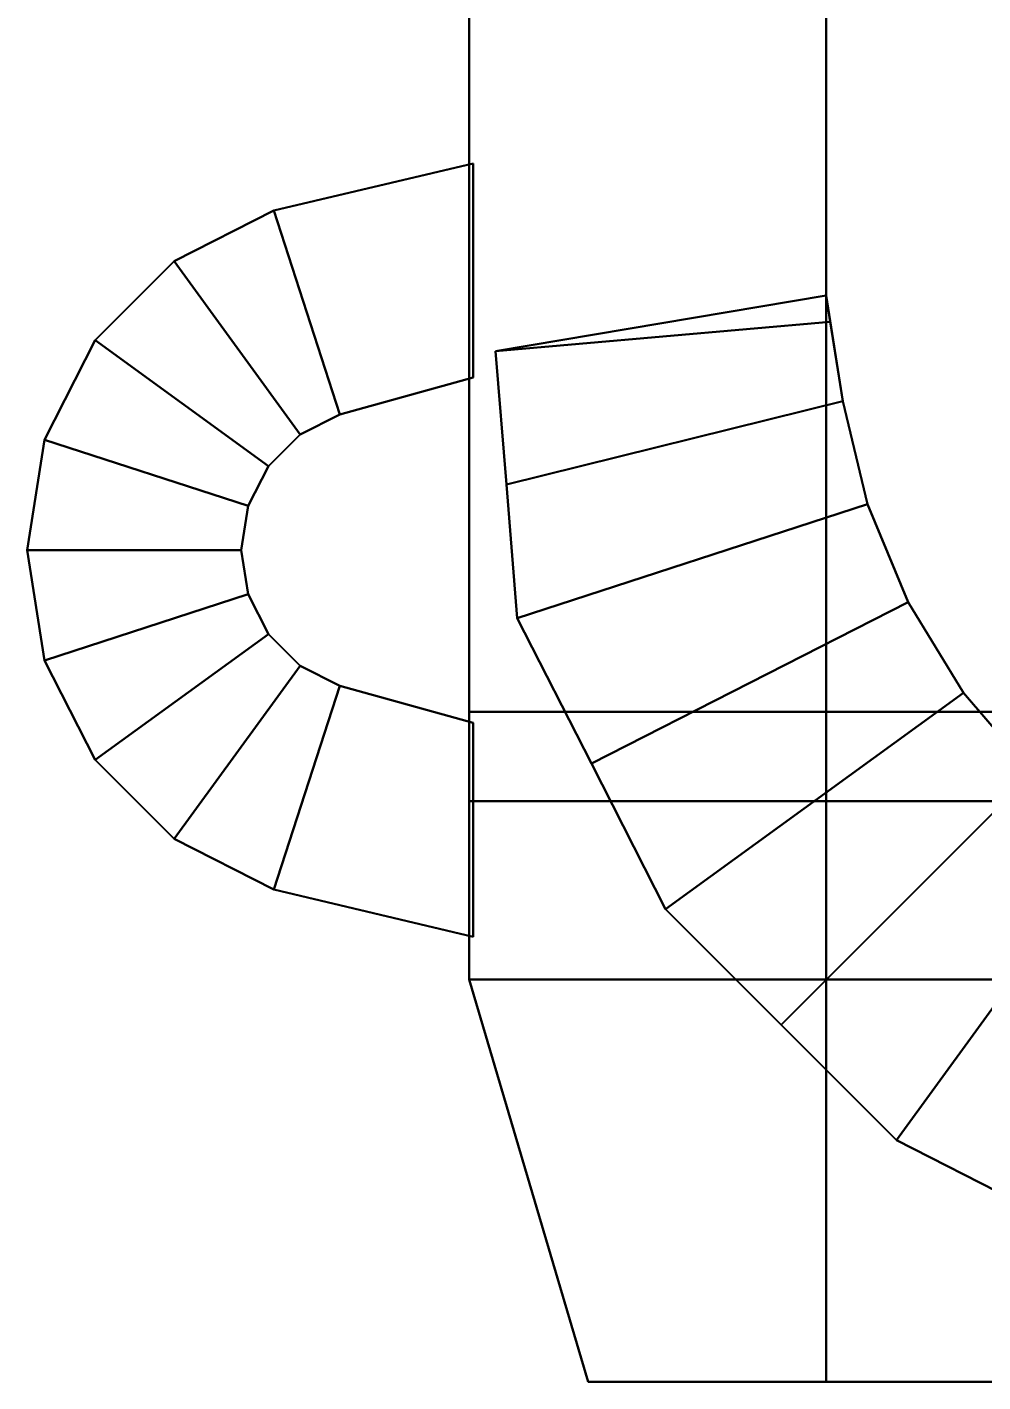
# Model space of a CAD drawing. Header units: millimetres. Extents: x -40.9 to 0, y -39.3 to 53.8.
# Drawn here: x -40.93 to -24.86, y -39.25 to -16.48 of the extents above; entities that cross this region are included whole.
import ezdxf

# ---------------------------------------------------------------- set-up
doc = ezdxf.new("R2010")
doc.units = ezdxf.units.MM
for name, color, linetype in [('CUBE2', 7, 'Continuous'), ('TUBE11_CO1', 7, 'Continuous'), ('TUBE5_COP7', 7, 'Continuous')]:
    doc.layers.add(name, color=color, linetype=linetype)
doc.styles.add('Annotative', font='arial.ttf')

msp = doc.modelspace()

# ---------------------------------------------------------------- linework, layer by layer
at = {"layer": 'CUBE2'}
for points, invisible_edges in [([(-33.5, -27.993, 17.966), (-27.5, -27.993, 17.966), (-27.5, -15.993, 17.966)], 12), ([(-27.5, -15.993, 17.966), (-33.5, -15.993, 17.966), (-33.5, -27.993, 17.966)], 12), ([(-33.5, -15.993, -14.034), (-27.5, -15.993, -14.034), (-27.5, -27.993, -14.034)], 12), ([(-33.5, -15.993, -14.034), (-27.5, -27.993, -14.034), (-33.5, -27.993, -14.034)], 1), ([(-33.5, -27.993, -10.034), (-33.5, -15.993, -10.034), (-33.5, -15.993, -14.034)], 12), ([(-33.5, -15.993, -14.034), (-33.5, -27.993, -14.034), (-33.5, -27.993, -10.034)], 12), ([(-33.5, -27.993, -6.034), (-33.5, -15.993, -6.034), (-33.5, -15.993, -10.034)], 12), ([(-33.5, -15.993, -10.034), (-33.5, -27.993, -10.034), (-33.5, -27.993, -6.034)], 12), ([(-33.5, -27.993, -6.034), (-33.5, -27.993, -2.034), (-33.5, -15.993, -2.034)], 12), ([(-33.5, -15.993, -2.034), (-33.5, -15.993, -6.034), (-33.5, -27.993, -6.034)], 12), ([(-33.5, -27.993, -2.034), (-33.5, -27.993, 1.966), (-33.5, -15.993, 1.966)], 12), ([(-33.5, -15.993, 1.966), (-33.5, -15.993, -2.034), (-33.5, -27.993, -2.034)], 12), ([(-33.5, -27.993, 1.966), (-33.5, -27.993, 5.966), (-33.5, -15.993, 5.966)], 12), ([(-33.5, -15.993, 5.966), (-33.5, -15.993, 1.966), (-33.5, -27.993, 1.966)], 12), ([(-33.5, -27.993, 5.966), (-33.5, -27.993, 9.966), (-33.5, -15.993, 9.966)], 12), ([(-33.5, -15.993, 9.966), (-33.5, -15.993, 5.966), (-33.5, -27.993, 5.966)], 12), ([(-33.5, -27.993, 13.966), (-33.5, -15.993, 13.966), (-33.5, -15.993, 9.966)], 12), ([(-33.5, -15.993, 9.966), (-33.5, -27.993, 9.966), (-33.5, -27.993, 13.966)], 12), ([(-33.5, -27.993, 17.966), (-33.5, -15.993, 17.966), (-33.5, -15.993, 13.966)], 12), ([(-33.5, -15.993, 13.966), (-33.5, -27.993, 13.966), (-33.5, -27.993, 17.966)], 12), ([(-27.5, -27.993, 15.466), (-24.5, -27.993, 15.466), (-24.5, -15.993, 15.466)], 12), ([(-24.5, -15.993, 15.466), (-27.5, -15.993, 15.466), (-27.5, -27.993, 15.466)], 12), ([(-27.5, -15.993, -14.034), (-24.5, -15.993, -14.034), (-24.5, -27.993, -14.034)], 12), ([(-27.5, -15.993, -14.034), (-24.5, -27.993, -14.034), (-27.5, -27.993, -14.034)], 1), ([(-27.5, -27.993, 17.966), (-27.5, -27.993, 15.466), (-27.5, -15.993, 17.966)], 2), ([(-27.5, -27.993, 15.466), (-27.5, -15.993, 15.466), (-27.5, -15.993, 17.966)], 12), ([(-27.5, -29.493, 17.966), (-27.5, -27.993, 17.966), (-33.5, -27.993, 17.966)], 12), ([(-33.5, -27.993, 17.966), (-33.5, -29.493, 17.966), (-27.5, -29.493, 17.966)], 12), ([(-33.5, -27.993, -14.034), (-27.5, -27.993, -14.034), (-27.5, -29.493, -14.034)], 12), ([(-33.5, -27.993, -14.034), (-27.5, -29.493, -14.034), (-33.5, -29.493, -14.034)], 1), ([(-33.5, -29.493, -10.034), (-33.5, -27.993, -10.034), (-33.5, -27.993, -14.034)], 12), ([(-33.5, -27.993, -14.034), (-33.5, -29.493, -14.034), (-33.5, -29.493, -10.034)], 12), ([(-33.5, -29.493, -6.034), (-33.5, -27.993, -6.034), (-33.5, -27.993, -10.034)], 12), ([(-33.5, -27.993, -10.034), (-33.5, -29.493, -10.034), (-33.5, -29.493, -6.034)], 12), ([(-33.5, -29.493, -2.034), (-33.5, -27.993, -2.034), (-33.5, -27.993, -6.034)], 12), ([(-33.5, -27.993, -6.034), (-33.5, -29.493, -6.034), (-33.5, -29.493, -2.034)], 12), ([(-33.5, -29.493, 1.966), (-33.5, -27.993, 1.966), (-33.5, -27.993, -2.034)], 12), ([(-33.5, -27.993, -2.034), (-33.5, -29.493, -2.034), (-33.5, -29.493, 1.966)], 12), ([(-33.5, -29.493, 5.966), (-33.5, -27.993, 5.966), (-33.5, -27.993, 1.966)], 12), ([(-33.5, -27.993, 1.966), (-33.5, -29.493, 1.966), (-33.5, -29.493, 5.966)], 12), ([(-33.5, -29.493, 9.966), (-33.5, -27.993, 9.966), (-33.5, -27.993, 5.966)], 12), ([(-33.5, -27.993, 5.966), (-33.5, -29.493, 5.966), (-33.5, -29.493, 9.966)], 12), ([(-33.5, -29.493, 13.966), (-33.5, -27.993, 13.966), (-33.5, -27.993, 9.966)], 12), ([(-33.5, -27.993, 9.966), (-33.5, -29.493, 9.966), (-33.5, -29.493, 13.966)], 12), ([(-33.5, -29.493, 17.966), (-33.5, -27.993, 17.966), (-33.5, -27.993, 13.966)], 12), ([(-33.5, -27.993, 13.966), (-33.5, -29.493, 13.966), (-33.5, -29.493, 17.966)], 12), ([(-27.5, -29.493, 15.466), (-24.5, -29.493, 15.466), (-24.5, -27.993, 15.466)], 12), ([(-24.5, -27.993, 15.466), (-27.5, -27.993, 15.466), (-27.5, -29.493, 15.466)], 12), ([(-27.5, -27.993, -14.034), (-24.5, -27.993, -14.034), (-24.5, -29.493, -14.034)], 12), ([(-27.5, -27.993, -14.034), (-24.5, -29.493, -14.034), (-27.5, -29.493, -14.034)], 1), ([(-27.5, -29.493, 17.966), (-27.5, -29.493, 15.466), (-27.5, -27.993, 17.966)], 2), ([(-27.5, -29.493, 15.466), (-27.5, -27.993, 15.466), (-27.5, -27.993, 17.966)], 12), ([(-33.5, -32.493, 17.966), (-27.5, -32.493, 17.966), (-27.5, -29.493, 17.966)], 12), ([(-27.5, -29.493, 17.966), (-33.5, -29.493, 17.966), (-33.5, -32.493, 17.966)], 12), ([(-33.5, -29.493, -14.034), (-27.5, -29.493, -14.034), (-27.5, -32.493, -14.034)], 12), ([(-33.5, -29.493, -14.034), (-27.5, -32.493, -14.034), (-33.5, -32.493, -14.034)], 1), ([(-33.5, -32.493, -10.034), (-33.5, -29.493, -10.034), (-33.5, -29.493, -14.034)], 12), ([(-33.5, -29.493, -14.034), (-33.5, -32.493, -14.034), (-33.5, -32.493, -10.034)], 12), ([(-33.5, -32.493, -6.034), (-33.5, -29.493, -6.034), (-33.5, -29.493, -10.034)], 12), ([(-33.5, -29.493, -10.034), (-33.5, -32.493, -10.034), (-33.5, -32.493, -6.034)], 12), ([(-33.5, -32.493, -2.034), (-33.5, -29.493, -2.034), (-33.5, -29.493, -6.034)], 12), ([(-33.5, -29.493, -6.034), (-33.5, -32.493, -6.034), (-33.5, -32.493, -2.034)], 12), ([(-33.5, -32.493, 1.966), (-33.5, -29.493, 1.966), (-33.5, -29.493, -2.034)], 12), ([(-33.5, -29.493, -2.034), (-33.5, -32.493, -2.034), (-33.5, -32.493, 1.966)], 12), ([(-33.5, -32.493, 1.966), (-33.5, -32.493, 5.966), (-33.5, -29.493, 5.966)], 12), ([(-33.5, -29.493, 5.966), (-33.5, -29.493, 1.966), (-33.5, -32.493, 1.966)], 12), ([(-33.5, -32.493, 9.966), (-33.5, -29.493, 9.966), (-33.5, -29.493, 5.966)], 12), ([(-33.5, -29.493, 5.966), (-33.5, -32.493, 5.966), (-33.5, -32.493, 9.966)], 12), ([(-33.5, -32.493, 13.966), (-33.5, -29.493, 13.966), (-33.5, -29.493, 9.966)], 12), ([(-33.5, -29.493, 9.966), (-33.5, -32.493, 9.966), (-33.5, -32.493, 13.966)], 12), ([(-33.5, -32.493, 17.966), (-33.5, -29.493, 17.966), (-33.5, -29.493, 13.966)], 12), ([(-33.5, -29.493, 13.966), (-33.5, -32.493, 13.966), (-33.5, -32.493, 17.966)], 12), ([(-27.5, -32.493, 15.466), (-24.5, -32.493, 15.466), (-24.5, -29.493, 15.466)], 12), ([(-24.5, -29.493, 15.466), (-27.5, -29.493, 15.466), (-27.5, -32.493, 15.466)], 12), ([(-27.5, -29.493, -14.034), (-24.5, -29.493, -14.034), (-24.5, -32.493, -14.034)], 12), ([(-27.5, -29.493, -14.034), (-24.5, -32.493, -14.034), (-27.5, -32.493, -14.034)], 1), ([(-27.5, -32.493, 17.966), (-27.5, -32.493, 15.466), (-27.5, -29.493, 17.966)], 2), ([(-27.5, -32.493, 15.466), (-27.5, -29.493, 15.466), (-27.5, -29.493, 17.966)], 12), ([(-27.5, -32.493, 17.966), (-33.5, -32.493, 17.966), (-31.5, -39.253, 17.966)], 12), ([(-31.5, -39.253, -14.034), (-33.5, -32.493, -14.034), (-27.5, -32.493, -14.034)], 12), ([(-31.5, -39.253, -10.034), (-33.5, -32.493, -10.034), (-33.5, -32.493, -14.034)], 12), ([(-33.5, -32.493, -14.034), (-31.5, -39.253, -14.034), (-31.5, -39.253, -10.034)], 12), ([(-31.5, -39.253, -6.034), (-33.5, -32.493, -6.034), (-33.5, -32.493, -10.034)], 12), ([(-33.5, -32.493, -10.034), (-31.5, -39.253, -10.034), (-31.5, -39.253, -6.034)], 12), ([(-31.5, -39.253, -6.034), (-31.5, -39.253, -2.034), (-33.5, -32.493, -2.034)], 12), ([(-33.5, -32.493, -2.034), (-33.5, -32.493, -6.034), (-31.5, -39.253, -6.034)], 12), ([(-31.5, -39.253, -2.034), (-31.5, -39.253, 1.966), (-33.5, -32.493, 1.966)], 12), ([(-33.5, -32.493, 1.966), (-33.5, -32.493, -2.034), (-31.5, -39.253, -2.034)], 12), ([(-31.5, -39.253, 1.966), (-31.5, -39.253, 5.966), (-33.5, -32.493, 5.966)], 12), ([(-33.5, -32.493, 5.966), (-33.5, -32.493, 1.966), (-31.5, -39.253, 1.966)], 12), ([(-31.5, -39.253, 5.966), (-31.5, -39.253, 9.966), (-33.5, -32.493, 9.966)], 12), ([(-33.5, -32.493, 9.966), (-33.5, -32.493, 5.966), (-31.5, -39.253, 5.966)], 12), ([(-31.5, -39.253, 13.966), (-33.5, -32.493, 13.966), (-33.5, -32.493, 9.966)], 12), ([(-33.5, -32.493, 9.966), (-31.5, -39.253, 9.966), (-31.5, -39.253, 13.966)], 12), ([(-31.5, -39.253, 17.966), (-33.5, -32.493, 17.966), (-33.5, -32.493, 13.966)], 12), ([(-33.5, -32.493, 13.966), (-31.5, -39.253, 13.966), (-31.5, -39.253, 17.966)], 12), ([(-31.5, -39.253, 17.966), (-27.5, -39.253, 17.966), (-27.5, -32.493, 17.966)], 12), ([(-31.5, -39.253, -14.034), (-27.5, -32.493, -14.034), (-27.5, -39.253, -14.034)], 1), ([(-27.5, -39.253, 17.966), (-24.5, -39.253, 17.966), (-24.5, -32.493, 17.966)], 12), ([(-24.5, -32.493, 17.966), (-27.5, -32.493, 17.966), (-27.5, -39.253, 17.966)], 12), ([(-27.5, -32.493, -14.034), (-24.5, -32.493, -14.034), (-24.5, -39.253, -14.034)], 12), ([(-27.5, -32.493, -14.034), (-24.5, -39.253, -14.034), (-27.5, -39.253, -14.034)], 1), ([(-24.5, -32.493, 17.966), (-24.5, -32.493, 15.466), (-27.5, -32.493, 17.966)], 2), ([(-24.5, -32.493, 15.466), (-27.5, -32.493, 15.466), (-27.5, -32.493, 17.966)], 12), ([(-31.5, -39.253, 13.966), (-27.5, -39.253, 13.966), (-27.5, -39.253, 17.966)], 12), ([(-31.5, -39.253, 13.966), (-27.5, -39.253, 17.966), (-31.5, -39.253, 17.966)], 1), ([(-31.5, -39.253, 9.966), (-27.5, -39.253, 9.966), (-27.5, -39.253, 13.966)], 12), ([(-31.5, -39.253, 9.966), (-27.5, -39.253, 13.966), (-31.5, -39.253, 13.966)], 1), ([(-31.5, -39.253, 5.966), (-27.5, -39.253, 5.966), (-27.5, -39.253, 9.966)], 12), ([(-31.5, -39.253, 5.966), (-27.5, -39.253, 9.966), (-31.5, -39.253, 9.966)], 1), ([(-31.5, -39.253, 1.966), (-27.5, -39.253, 1.966), (-27.5, -39.253, 5.966)], 12), ([(-31.5, -39.253, 1.966), (-27.5, -39.253, 5.966), (-31.5, -39.253, 5.966)], 1), ([(-31.5, -39.253, -2.034), (-27.5, -39.253, -2.034), (-27.5, -39.253, 1.966)], 12), ([(-31.5, -39.253, -2.034), (-27.5, -39.253, 1.966), (-31.5, -39.253, 1.966)], 1), ([(-31.5, -39.253, -6.034), (-27.5, -39.253, -6.034), (-27.5, -39.253, -2.034)], 12), ([(-31.5, -39.253, -6.034), (-27.5, -39.253, -2.034), (-31.5, -39.253, -2.034)], 1), ([(-31.5, -39.253, -10.034), (-27.5, -39.253, -10.034), (-27.5, -39.253, -6.034)], 12), ([(-31.5, -39.253, -10.034), (-27.5, -39.253, -6.034), (-31.5, -39.253, -6.034)], 1), ([(-31.5, -39.253, -14.034), (-27.5, -39.253, -14.034), (-27.5, -39.253, -10.034)], 12), ([(-31.5, -39.253, -14.034), (-27.5, -39.253, -10.034), (-31.5, -39.253, -10.034)], 1), ([(-27.5, -39.253, 13.966), (-24.5, -39.253, 13.966), (-24.5, -39.253, 17.966)], 12), ([(-27.5, -39.253, 13.966), (-24.5, -39.253, 17.966), (-27.5, -39.253, 17.966)], 1), ([(-27.5, -39.253, 9.966), (-24.5, -39.253, 9.966), (-24.5, -39.253, 13.966)], 12), ([(-27.5, -39.253, 9.966), (-24.5, -39.253, 13.966), (-27.5, -39.253, 13.966)], 1), ([(-27.5, -39.253, 5.966), (-24.5, -39.253, 5.966), (-24.5, -39.253, 9.966)], 12), ([(-27.5, -39.253, 5.966), (-24.5, -39.253, 9.966), (-27.5, -39.253, 9.966)], 1), ([(-27.5, -39.253, 1.966), (-24.5, -39.253, 1.966), (-24.5, -39.253, 5.966)], 12), ([(-27.5, -39.253, 1.966), (-24.5, -39.253, 5.966), (-27.5, -39.253, 5.966)], 1), ([(-27.5, -39.253, -2.034), (-24.5, -39.253, -2.034), (-24.5, -39.253, 1.966)], 12), ([(-27.5, -39.253, -2.034), (-24.5, -39.253, 1.966), (-27.5, -39.253, 1.966)], 1), ([(-27.5, -39.253, -6.034), (-24.5, -39.253, -6.034), (-24.5, -39.253, -2.034)], 12), ([(-27.5, -39.253, -6.034), (-24.5, -39.253, -2.034), (-27.5, -39.253, -2.034)], 1), ([(-27.5, -39.253, -10.034), (-24.5, -39.253, -10.034), (-24.5, -39.253, -6.034)], 12), ([(-27.5, -39.253, -10.034), (-24.5, -39.253, -6.034), (-27.5, -39.253, -6.034)], 1), ([(-27.5, -39.253, -14.034), (-24.5, -39.253, -14.034), (-24.5, -39.253, -10.034)], 12), ([(-27.5, -39.253, -14.034), (-24.5, -39.253, -10.034), (-27.5, -39.253, -10.034)], 1)]:
    msp.add_3dface(points, dxfattribs=dict(at, invisible_edges=invisible_edges))
at = {"layer": 'TUBE11_CO1'}
for points, invisible_edges in [([(-33.43, -18.774, -4.04), (-33.43, -18.774, -14.04), (-36.785, -19.568, -4.04)], 2), ([(-33.43, -18.774, -14.04), (-36.785, -19.568, -14.04), (-36.785, -19.568, -4.04)], 12), ([(-36.785, -19.568, -4.04), (-33.43, -22.374, -4.04), (-33.43, -18.774, -4.04)], 1), ([(-36.785, -19.568, -14.04), (-33.43, -18.774, -14.04), (-33.43, -22.374, -14.04)], 12), ([(-33.43, -18.774, -4.04), (-33.43, -22.374, -4.04), (-33.43, -22.374, -14.04)], 12), ([(-33.43, -22.374, -14.04), (-33.43, -18.774, -14.04), (-33.43, -18.774, -4.04)], 12), ([(-36.785, -19.568, -4.04), (-36.785, -19.568, -14.04), (-38.457, -20.42, -4.04)], 2), ([(-36.785, -19.568, -14.04), (-38.457, -20.42, -14.04), (-38.457, -20.42, -4.04)], 12), ([(-36.785, -19.568, -4.04), (-38.457, -20.42, -4.04), (-36.341, -23.332, -4.04)], 12), ([(-38.457, -20.42, -14.04), (-36.785, -19.568, -14.04), (-35.672, -22.992, -14.04)], 12), ([(-36.341, -23.332, -4.04), (-35.672, -22.992, -4.04), (-36.785, -19.568, -4.04)], 12), ([(-36.785, -19.568, -4.04), (-35.672, -22.992, -4.04), (-33.43, -22.374, -4.04)], 12), ([(-33.43, -22.374, -14.04), (-35.672, -22.992, -14.04), (-36.785, -19.568, -14.04)], 12), ([(-38.457, -20.42, -4.04), (-38.457, -20.42, -14.04), (-39.785, -21.747, -4.04)], 2), ([(-38.457, -20.42, -14.04), (-39.785, -21.747, -14.04), (-39.785, -21.747, -4.04)], 12), ([(-38.457, -20.42, -4.04), (-39.785, -21.747, -4.04), (-36.872, -23.863, -4.04)], 12), ([(-39.785, -21.747, -14.04), (-38.457, -20.42, -14.04), (-36.341, -23.332, -14.04)], 12), ([(-36.872, -23.863, -4.04), (-36.341, -23.332, -4.04), (-38.457, -20.42, -4.04)], 12), ([(-35.672, -22.992, -14.04), (-36.341, -23.332, -14.04), (-38.457, -20.42, -14.04)], 12), ([(-39.785, -21.747, -4.04), (-39.785, -21.747, -14.04), (-40.637, -23.42, -4.04)], 2), ([(-39.785, -21.747, -14.04), (-40.637, -23.42, -14.04), (-40.637, -23.42, -4.04)], 12), ([(-39.785, -21.747, -4.04), (-40.637, -23.42, -4.04), (-37.213, -24.532, -4.04)], 12), ([(-40.637, -23.42, -14.04), (-39.785, -21.747, -14.04), (-36.872, -23.863, -14.04)], 12), ([(-37.213, -24.532, -4.04), (-36.872, -23.863, -4.04), (-39.785, -21.747, -4.04)], 12), ([(-36.341, -23.332, -14.04), (-36.872, -23.863, -14.04), (-39.785, -21.747, -14.04)], 12), ([(-35.672, -22.992, -4.04), (-35.672, -22.992, -14.04), (-33.43, -22.374, -4.04)], 2), ([(-35.672, -22.992, -14.04), (-33.43, -22.374, -14.04), (-33.43, -22.374, -4.04)], 12), ([(-36.341, -23.332, -4.04), (-36.341, -23.332, -14.04), (-35.672, -22.992, -4.04)], 2), ([(-36.341, -23.332, -14.04), (-35.672, -22.992, -14.04), (-35.672, -22.992, -4.04)], 12), ([(-40.637, -23.42, -4.04), (-40.637, -23.42, -14.04), (-40.93, -25.274, -4.04)], 2), ([(-40.637, -23.42, -14.04), (-40.93, -25.274, -14.04), (-40.93, -25.274, -4.04)], 12), ([(-37.213, -24.532, -4.04), (-40.637, -23.42, -4.04), (-40.93, -25.274, -4.04)], 12), ([(-40.93, -25.274, -14.04), (-40.637, -23.42, -14.04), (-37.213, -24.532, -14.04)], 12), ([(-36.872, -23.863, -14.04), (-37.213, -24.532, -14.04), (-40.637, -23.42, -14.04)], 12), ([(-36.872, -23.863, -4.04), (-36.872, -23.863, -14.04), (-36.341, -23.332, -4.04)], 2), ([(-36.872, -23.863, -14.04), (-36.341, -23.332, -14.04), (-36.341, -23.332, -4.04)], 12), ([(-37.213, -24.532, -4.04), (-37.213, -24.532, -14.04), (-36.872, -23.863, -4.04)], 2), ([(-37.213, -24.532, -14.04), (-36.872, -23.863, -14.04), (-36.872, -23.863, -4.04)], 12), ([(-40.93, -25.274, -4.04), (-37.33, -25.274, -4.04), (-37.213, -24.532, -4.04)], 12), ([(-37.213, -24.532, -14.04), (-37.33, -25.274, -14.04), (-40.93, -25.274, -14.04)], 12), ([(-37.33, -25.274, -4.04), (-37.33, -25.274, -14.04), (-37.213, -24.532, -4.04)], 2), ([(-37.33, -25.274, -14.04), (-37.213, -24.532, -14.04), (-37.213, -24.532, -4.04)], 12), ([(-40.93, -25.274, -4.04), (-40.93, -25.274, -14.04), (-40.637, -27.128, -4.04)], 2), ([(-40.93, -25.274, -14.04), (-40.637, -27.128, -14.04), (-40.637, -27.128, -4.04)], 12), ([(-37.33, -25.274, -4.04), (-40.93, -25.274, -4.04), (-40.637, -27.128, -4.04)], 12), ([(-40.93, -25.274, -14.04), (-37.33, -25.274, -14.04), (-37.213, -26.016, -14.04)], 12), ([(-40.93, -25.274, -14.04), (-37.213, -26.016, -14.04), (-40.637, -27.128, -14.04)], 1), ([(-40.637, -27.128, -4.04), (-37.213, -26.016, -4.04), (-37.33, -25.274, -4.04)], 12), ([(-37.213, -26.016, -4.04), (-37.213, -26.016, -14.04), (-37.33, -25.274, -4.04)], 2), ([(-37.213, -26.016, -14.04), (-37.33, -25.274, -14.04), (-37.33, -25.274, -4.04)], 12), ([(-36.872, -26.685, -4.04), (-37.213, -26.016, -4.04), (-40.637, -27.128, -4.04)], 12), ([(-40.637, -27.128, -14.04), (-37.213, -26.016, -14.04), (-36.872, -26.685, -14.04)], 12), ([(-36.872, -26.685, -4.04), (-36.872, -26.685, -14.04), (-37.213, -26.016, -4.04)], 2), ([(-36.872, -26.685, -14.04), (-37.213, -26.016, -14.04), (-37.213, -26.016, -4.04)], 12), ([(-39.785, -28.801, -4.04), (-36.872, -26.685, -4.04), (-40.637, -27.128, -4.04)], 2), ([(-40.637, -27.128, -14.04), (-36.872, -26.685, -14.04), (-39.785, -28.801, -14.04)], 1), ([(-36.341, -27.216, -4.04), (-36.872, -26.685, -4.04), (-39.785, -28.801, -4.04)], 12), ([(-39.785, -28.801, -14.04), (-36.872, -26.685, -14.04), (-36.341, -27.216, -14.04)], 12), ([(-36.341, -27.216, -4.04), (-36.341, -27.216, -14.04), (-36.872, -26.685, -4.04)], 2), ([(-36.341, -27.216, -14.04), (-36.872, -26.685, -14.04), (-36.872, -26.685, -4.04)], 12), ([(-40.637, -27.128, -4.04), (-40.637, -27.128, -14.04), (-39.785, -28.801, -4.04)], 2), ([(-40.637, -27.128, -14.04), (-39.785, -28.801, -14.04), (-39.785, -28.801, -4.04)], 12), ([(-38.457, -30.128, -4.04), (-36.341, -27.216, -4.04), (-39.785, -28.801, -4.04)], 2), ([(-39.785, -28.801, -14.04), (-36.341, -27.216, -14.04), (-38.457, -30.128, -14.04)], 1), ([(-35.672, -27.557, -4.04), (-36.341, -27.216, -4.04), (-38.457, -30.128, -4.04)], 12), ([(-38.457, -30.128, -14.04), (-36.341, -27.216, -14.04), (-35.672, -27.557, -14.04)], 12), ([(-35.672, -27.557, -4.04), (-35.672, -27.557, -14.04), (-36.341, -27.216, -4.04)], 2), ([(-35.672, -27.557, -14.04), (-36.341, -27.216, -14.04), (-36.341, -27.216, -4.04)], 12), ([(-36.785, -30.98, -4.04), (-35.672, -27.557, -4.04), (-38.457, -30.128, -4.04)], 2), ([(-38.457, -30.128, -14.04), (-35.672, -27.557, -14.04), (-36.785, -30.98, -14.04)], 1), ([(-33.43, -28.174, -4.04), (-35.672, -27.557, -4.04), (-36.785, -30.98, -4.04)], 12), ([(-36.785, -30.98, -14.04), (-35.672, -27.557, -14.04), (-33.43, -28.174, -14.04)], 12), ([(-33.43, -28.174, -4.04), (-33.43, -28.174, -14.04), (-35.672, -27.557, -4.04)], 2), ([(-33.43, -28.174, -14.04), (-35.672, -27.557, -14.04), (-35.672, -27.557, -4.04)], 12), ([(-33.43, -31.774, -4.04), (-33.43, -28.174, -4.04), (-36.785, -30.98, -4.04)], 2), ([(-36.785, -30.98, -14.04), (-33.43, -28.174, -14.04), (-33.43, -31.774, -14.04)], 1), ([(-33.43, -31.774, -14.04), (-33.43, -28.174, -14.04), (-33.43, -28.174, -4.04)], 12), ([(-33.43, -31.774, -14.04), (-33.43, -28.174, -4.04), (-33.43, -31.774, -4.04)], 1), ([(-39.785, -28.801, -4.04), (-39.785, -28.801, -14.04), (-38.457, -30.128, -4.04)], 2), ([(-39.785, -28.801, -14.04), (-38.457, -30.128, -14.04), (-38.457, -30.128, -4.04)], 12), ([(-38.457, -30.128, -4.04), (-38.457, -30.128, -14.04), (-36.785, -30.98, -4.04)], 2), ([(-38.457, -30.128, -14.04), (-36.785, -30.98, -14.04), (-36.785, -30.98, -4.04)], 12), ([(-36.785, -30.98, -4.04), (-36.785, -30.98, -14.04), (-33.43, -31.774, -4.04)], 2), ([(-36.785, -30.98, -14.04), (-33.43, -31.774, -14.04), (-33.43, -31.774, -4.04)], 12)]:
    msp.add_3dface(points, dxfattribs=dict(at, invisible_edges=invisible_edges))
at = {"layer": 'TUBE5_COP7'}
for points, invisible_edges in [([(-27.5, -20.993, 11.816), (-27.43, -21.438, 5.676), (-33.055, -21.928, 5.666)], 12), ([(-27.5, -20.993, 11.816), (-33.055, -21.928, 5.666), (-33.055, -21.928, 11.816)], 1), ([(-33.055, -21.928, 17.966), (-27.43, -21.438, 17.966), (-27.5, -20.993, 11.816)], 12), ([(-33.055, -21.928, 17.966), (-27.5, -20.993, 11.816), (-33.055, -21.928, 11.816)], 1), ([(-27.219, -22.77, 11.816), (-27.5, -20.993, 11.816), (-27.43, -21.438, 17.966)], 12), ([(-27.5, -20.993, 11.816), (-27.219, -22.77, 11.816), (-27.43, -21.438, 5.676)], 2), ([(-27.219, -22.77, 17.966), (-27.43, -21.438, 17.966), (-33.055, -21.928, 17.966)], 12), ([(-27.219, -22.77, 5.666), (-33.055, -21.928, 5.666), (-27.43, -21.438, 5.676)], 1), ([(-27.219, -22.77, 17.966), (-27.219, -22.77, 11.816), (-27.43, -21.438, 17.966)], 2), ([(-27.219, -22.77, 11.816), (-27.219, -22.77, 5.666), (-27.43, -21.438, 5.676)], 12), ([(-32.873, -24.172, 17.966), (-33.055, -21.928, 17.966), (-33.055, -21.928, 11.816)], 12), ([(-33.055, -21.928, 11.816), (-33.055, -21.928, 5.666), (-32.873, -24.172, 5.666)], 12), ([(-33.055, -21.928, 11.816), (-32.873, -24.172, 5.666), (-32.69, -26.416, 5.666)], 13), ([(-33.055, -21.928, 11.816), (-32.69, -26.416, 5.666), (-32.69, -26.416, 17.966)], 13), ([(-32.69, -26.416, 17.966), (-32.873, -24.172, 17.966), (-33.055, -21.928, 11.816)], 14), ([(-27.219, -22.77, 17.966), (-33.055, -21.928, 17.966), (-32.873, -24.172, 17.966)], 1), ([(-27.219, -22.77, 5.666), (-32.873, -24.172, 5.666), (-33.055, -21.928, 5.666)], 12), ([(-32.873, -24.172, 5.666), (-27.219, -22.77, 5.666), (-26.803, -24.504, 5.666)], 12), ([(-26.803, -24.504, 17.966), (-27.219, -22.77, 17.966), (-32.873, -24.172, 17.966)], 12), ([(-26.803, -24.504, 17.966), (-26.803, -24.504, 11.816), (-27.219, -22.77, 17.966)], 2), ([(-26.803, -24.504, 11.816), (-27.219, -22.77, 11.816), (-27.219, -22.77, 17.966)], 12), ([(-26.803, -24.504, 5.666), (-27.219, -22.77, 5.666), (-27.219, -22.77, 11.816)], 12), ([(-26.803, -24.504, 5.666), (-27.219, -22.77, 11.816), (-26.803, -24.504, 11.816)], 1), ([(-32.873, -24.172, 5.666), (-26.803, -24.504, 5.666), (-32.69, -26.416, 5.666)], 1), ([(-32.69, -26.416, 17.966), (-26.803, -24.504, 17.966), (-32.873, -24.172, 17.966)], 2), ([(-26.803, -24.504, 17.966), (-32.69, -26.416, 17.966), (-31.444, -28.862, 17.966)], 12), ([(-26.803, -24.504, 5.666), (-31.444, -28.862, 5.666), (-32.69, -26.416, 5.666)], 1), ([(-26.803, -24.504, 17.966), (-31.444, -28.862, 17.966), (-26.12, -26.15, 17.966)], 1), ([(-26.803, -24.504, 5.666), (-26.12, -26.15, 5.666), (-31.444, -28.862, 5.666)], 12), ([(-26.12, -26.15, 17.966), (-26.12, -26.15, 11.816), (-26.803, -24.504, 17.966)], 2), ([(-26.12, -26.15, 11.816), (-26.803, -24.504, 11.816), (-26.803, -24.504, 17.966)], 12), ([(-26.803, -24.504, 11.816), (-26.12, -26.15, 11.816), (-26.12, -26.15, 5.666)], 12), ([(-26.12, -26.15, 5.666), (-26.803, -24.504, 5.666), (-26.803, -24.504, 11.816)], 12), ([(-31.444, -28.862, 5.666), (-26.12, -26.15, 5.666), (-25.19, -27.67, 5.666)], 12), ([(-31.444, -28.862, 17.966), (-25.19, -27.67, 17.966), (-26.12, -26.15, 17.966)], 1), ([(-25.19, -27.67, 17.966), (-25.19, -27.67, 11.816), (-26.12, -26.15, 17.966)], 2), ([(-25.19, -27.67, 11.816), (-26.12, -26.15, 11.816), (-26.12, -26.15, 17.966)], 12), ([(-25.19, -27.67, 5.666), (-26.12, -26.15, 5.666), (-26.12, -26.15, 11.816)], 12), ([(-25.19, -27.67, 5.666), (-26.12, -26.15, 11.816), (-25.19, -27.67, 11.816)], 1), ([(-31.444, -28.862, 17.966), (-32.69, -26.416, 17.966), (-32.69, -26.416, 5.666)], 12), ([(-31.444, -28.862, 17.966), (-32.69, -26.416, 5.666), (-31.444, -28.862, 5.666)], 13), ([(-31.444, -28.862, 5.666), (-25.19, -27.67, 5.666), (-30.198, -31.309, 5.666)], 1), ([(-31.444, -28.862, 17.966), (-30.198, -31.309, 17.966), (-25.19, -27.67, 17.966)], 12), ([(-25.19, -27.67, 17.966), (-30.198, -31.309, 17.966), (-28.256, -33.25, 17.966)], 12), ([(-25.19, -27.67, 5.666), (-28.256, -33.25, 5.666), (-30.198, -31.309, 5.666)], 1), ([(-25.19, -27.67, 17.966), (-28.256, -33.25, 17.966), (-24.032, -29.025, 17.966)], 1), ([(-25.19, -27.67, 5.666), (-24.032, -29.025, 5.666), (-28.256, -33.25, 5.666)], 12), ([(-24.032, -29.025, 17.966), (-24.032, -29.025, 11.816), (-25.19, -27.67, 17.966)], 2), ([(-24.032, -29.025, 11.816), (-25.19, -27.67, 11.816), (-25.19, -27.67, 17.966)], 12), ([(-25.19, -27.67, 11.816), (-24.032, -29.025, 11.816), (-24.032, -29.025, 5.666)], 12), ([(-24.032, -29.025, 5.666), (-25.19, -27.67, 5.666), (-25.19, -27.67, 11.816)], 12), ([(-31.444, -28.862, 17.966), (-31.444, -28.862, 5.666), (-30.198, -31.309, 17.966)], 3), ([(-31.444, -28.862, 5.666), (-30.198, -31.309, 5.666), (-30.198, -31.309, 17.966)], 12), ([(-28.256, -33.25, 5.666), (-24.032, -29.025, 5.666), (-22.677, -30.183, 5.666)], 12), ([(-22.677, -30.183, 17.966), (-24.032, -29.025, 17.966), (-28.256, -33.25, 17.966)], 12), ([(-28.256, -33.25, 5.666), (-22.677, -30.183, 5.666), (-26.315, -35.191, 5.666)], 1), ([(-26.315, -35.191, 17.966), (-22.677, -30.183, 17.966), (-28.256, -33.25, 17.966)], 2), ([(-22.677, -30.183, 17.966), (-26.315, -35.191, 17.966), (-23.869, -36.437, 17.966)], 12), ([(-23.869, -36.437, 5.666), (-26.315, -35.191, 5.666), (-22.677, -30.183, 5.666)], 12), ([(-28.256, -33.25, 17.966), (-30.198, -31.309, 17.966), (-30.198, -31.309, 5.666)], 12), ([(-28.256, -33.25, 17.966), (-30.198, -31.309, 5.666), (-28.256, -33.25, 5.666)], 13), ([(-28.256, -33.25, 17.966), (-28.256, -33.25, 5.666), (-26.315, -35.191, 17.966)], 3), ([(-28.256, -33.25, 5.666), (-26.315, -35.191, 5.666), (-26.315, -35.191, 17.966)], 12), ([(-23.869, -36.437, 17.966), (-26.315, -35.191, 17.966), (-23.869, -36.437, 5.666)], 14), ([(-26.315, -35.191, 17.966), (-26.315, -35.191, 5.666), (-23.869, -36.437, 5.666)], 12)]:
    msp.add_3dface(points, dxfattribs=dict(at, invisible_edges=invisible_edges))

# ---------------------------------------------------------------- texts
at = {"extrusion": (1, 0, 0), "attachment_point": 1, "text_direction": (0, 1, 0), "style": 'Annotative'}
for s, width, insert, char_height in [('SEZIONE 1', 83.04685, (-35.5, -39.861, 59.921), 10), ('Scala 1:1', 14.11796, (-35.5, -38.201, 44.151), 2.5)]:
    msp.add_mtext_dynamic_manual_height_columns(s, width=width, gutter_width=12.5, heights=[0], dxfattribs=dict(at, insert=insert, char_height=char_height))

doc.saveas('drawing.dxf')
